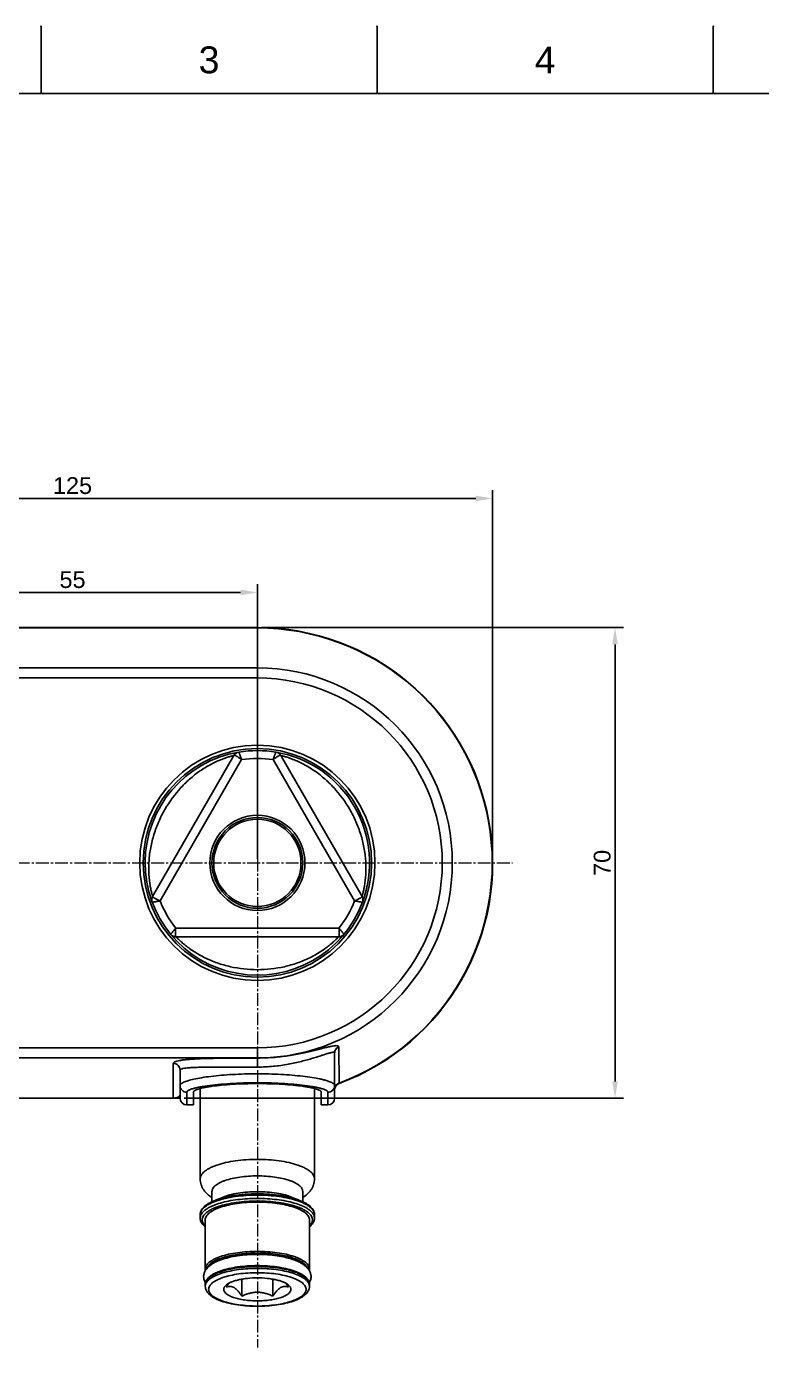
# Model space of a CAD drawing. Header units: millimetres. Extents: x 4599 to 5019, y 722 to 1019.
# Drawn here: x 4707.1 to 4816.5, y 822.4 to 1018.8 of the extents above; entities that cross this region are included whole.
import ezdxf

# ---------------------------------------------------------------- set-up
doc = ezdxf.new("R2010")
doc.units = ezdxf.units.MM
doc.header["$LTSCALE"] = 0.1
doc.linetypes.add('CENTER2', pattern=[28.575, 19.05, -3.175, 3.175, -3.175])
for name, color, linetype in [('02___PRT_ALL_AXES', 7, 'Continuous'), ('DIM', 3, 'Continuous'), ('MEMBER', 7, 'Continuous')]:
    doc.layers.add(name, color=color, linetype=linetype)
doc.layers.add('Cneter', color=1, linetype='CENTER2', lineweight=13)
doc.styles.get("Standard").update_dxf_attribs({"font": 'ARIAL.TTF'})
doc.dimstyles.new('ISO-25', dxfattribs={"dimtxt": 2.5, "dimasz": 2.5, "dimexe": 1.25, "dimexo": 0.625, "dimtad": 1, "dimtxsty": 'Standard', "dimcen": 2.5, "dimadec": 0, "dimazin": 0, "dimtfac": 1, "dimtmove": 0, "dimatfit": 3, "dimfxl": 1, "dimarcsym": 0})

# ---------------------------------------------------------------- blocks, each defined once
blk = doc.blocks.new('*D15')
at = {"layer": 'Defpoints', "color": 0}
for p in [(4776.48, 948.64), (4651.48, 894.44), (4776.48, 894.44)]:
    blk.add_point(p, dxfattribs=at)
at = {"layer": 'DIM', "color": 0, "lineweight": -2}
for p, q in [((4651.48, 895.07), (4651.48, 949.89)), ((4776.48, 895.07), (4776.48, 949.89)), ((4653.98, 948.64), (4773.98, 948.64))]:
    blk.add_line(p, q, dxfattribs=at)
at = {"layer": 'DIM', "color": 0}
for points in [[(4653.98, 949.06), (4653.98, 948.23), (4651.48, 948.64)], [(4773.98, 949.06), (4773.98, 948.23), (4776.48, 948.64)]]:
    blk.add_solid(points, dxfattribs=at)
at = {"layer": 'DIM', "color": 0, "insert": (4713.98, 950.54), "char_height": 2.5, "attachment_point": 5}
blk.add_mtext('125', dxfattribs=at)
blk = doc.blocks.new('*D16')
at = {"layer": 'Defpoints', "color": 0}
for p in [(4741.48, 929.44), (4729.98, 859.44), (4794.69, 859.44)]:
    blk.add_point(p, dxfattribs=at)
at = {"layer": 'DIM', "color": 0, "lineweight": -2}
for p, q in [((4742.1, 929.44), (4795.94, 929.44)), ((4794.69, 926.94), (4794.69, 861.94)), ((4730.6, 859.44), (4795.94, 859.44))]:
    blk.add_line(p, q, dxfattribs=at)
at = {"layer": 'DIM', "color": 0}
for points in [[(4794.27, 926.94), (4795.11, 926.94), (4794.69, 929.44)], [(4794.27, 861.94), (4795.11, 861.94), (4794.69, 859.44)]]:
    blk.add_solid(points, dxfattribs=at)
at = {"layer": 'DIM', "color": 0, "insert": (4792.79, 894.44), "char_height": 2.5, "attachment_point": 5, "rotation": 90}
blk.add_mtext('70', dxfattribs=at)
blk = doc.blocks.new('*D17')
at = {"layer": 'Defpoints', "color": 0}
for p in [(4741.48, 934.66), (4686.48, 894.44), (4741.48, 894.44)]:
    blk.add_point(p, dxfattribs=at)
at = {"layer": 'DIM', "color": 0, "lineweight": -2}
for p, q in [((4686.48, 895.07), (4686.48, 935.91)), ((4741.48, 895.07), (4741.48, 935.91)), ((4688.98, 934.66), (4738.98, 934.66))]:
    blk.add_line(p, q, dxfattribs=at)
at = {"layer": 'DIM', "color": 0}
for points in [[(4688.98, 935.08), (4688.98, 934.24), (4686.48, 934.66)], [(4738.98, 935.08), (4738.98, 934.24), (4741.48, 934.66)]]:
    blk.add_solid(points, dxfattribs=at)
at = {"layer": 'DIM', "color": 0, "insert": (4713.98, 936.56), "char_height": 2.5, "attachment_point": 5}
blk.add_mtext('55', dxfattribs=at)

msp = doc.modelspace()

# ---------------------------------------------------------------- linework, layer by layer
for p, q in [((4709.294, 1008.845), (4709.294, 1018.845)), ((4759.294, 1008.845), (4759.294, 1018.845)), ((4809.294, 1008.845), (4809.294, 1018.845)), ((5009.294, 1008.845), (4609.294, 1008.845))]:
    msp.add_line(p, q)
at = {"color": 7, "linetype": 'Continuous'}
for p, q in [((4741.479, 929.443), (4686.479, 929.443)), ((4686.479, 923.45), (4741.479, 923.45)), ((4741.479, 865.436), (4686.479, 865.436)), ((4752.979, 859.443), (4752.979, 866.165)), ((4729.979, 859.581), (4729.979, 863.624)), ((4697.974, 859.443), (4729.983, 859.443)), ((4731.979, 860.365), (4731.979, 858.443)), ((4750.979, 860.365), (4750.979, 858.443)), ((4730.979, 858.443), (4731.979, 858.443)), ((4750.979, 858.443), (4751.979, 858.443))]:
    msp.add_line(p, q, dxfattribs=at)
at = {"color": 9, "linetype": 'Continuous'}
for p, q in [((4741.479, 921.95), (4741.479, 929.443)), ((4741.479, 929.385), (4686.479, 929.385)), ((4686.479, 921.95), (4741.479, 921.95)), ((4741.479, 866.936), (4686.479, 866.936)), ((4741.479, 865.436), (4741.479, 866.936)), ((4753.644, 861.687), (4753.577, 867.074)), ((4728.979, 864.619), (4728.979, 859.443)), ((4741.479, 865.418), (4741.479, 864.076)), ((4753.631, 861.621), (4753.644, 861.687)), ((4698.979, 859.463), (4728.979, 859.463)), ((4730.979, 858.443), (4730.979, 860.338)), ((4751.979, 860.338), (4751.979, 858.443))]:
    msp.add_line(p, q, dxfattribs=at)
msp.add_circle((4741.479, 894.443), 17.5, dxfattribs=at)
at = {"color": 7, "linetype": 'Continuous'}
msp.add_circle((4741.479, 894.443), 17, dxfattribs=at)
for centre, radius, start, end in [((4741.479, 894.443), 35, 290.31751, 90), ((4741.479, 894.443), 29.007, 270, 90), ((4753.979, 860.683), 1, 110.31789, 180.0011), ((4730.979, 859.443), 1, 180, 270), ((4751.979, 859.443), 1, 270, 0)]:
    msp.add_arc(centre, radius, start, end, dxfattribs=at)
at = {"color": 9, "linetype": 'Continuous'}
for centre, radius, start, end in [((4741.479, 894.443), 34.942, 290.37469, 90), ((4741.479, 894.443), 27.507, 270, 90), ((4728.978, 861.564), 2.102, 270.00652, 273.38867), ((4729.74, 859.943), 0.239, 349.31234, 359.95689)]:
    msp.add_arc(centre, radius, start, end, dxfattribs=at)
for points, start_tangent, end_tangent in [([(4753.577, 867.074), (4753.561, 867.142), (4753.516, 867.195), (4753.442, 867.232), (4753.341, 867.253), (4753.057, 867.253), (4752.672, 867.199), (4752.19, 867.099), (4751.616, 866.961), (4750.952, 866.792), (4750.203, 866.601), (4749.369, 866.398), (4748.451, 866.191), (4746.374, 865.804), (4744.015, 865.522), (4741.479, 865.418)], (-0.0155837, 0.9998786), (-1, -0.0000232)), ([(4753.577, 867.074), (4753.141, 866.708), (4752.979, 866.165)], (-0.9167831, -0.3993855), (-0.0000464, -1)), ([(4741.479, 865.418), (4738.983, 865.413), (4736.6, 865.395), (4734.429, 865.358), (4732.55, 865.294), (4731.74, 865.249), (4731.026, 865.193), (4730.411, 865.127), (4729.902, 865.049), (4729.501, 864.959), (4729.212, 864.857), (4729.11, 864.802), (4729.037, 864.744), (4728.993, 864.683), (4728.979, 864.619)], (-1, -0.0000067), (-0.0006582, -0.9999998)), ([(4728.979, 864.619), (4729.361, 864.543), (4729.686, 864.328), (4729.902, 864.005), (4729.979, 863.624)], (1, 0), (0, -1)), ([(4752.979, 866.165), (4752.964, 866.217), (4752.92, 866.252), (4752.848, 866.271), (4752.749, 866.274), (4752.623, 866.261), (4752.472, 866.234), (4752.296, 866.193), (4752.096, 866.139), (4751.628, 865.999), (4751.074, 865.822), (4750.436, 865.617), (4749.719, 865.393), (4748.923, 865.159), (4748.051, 864.925), (4746.086, 864.497), (4743.863, 864.189), (4741.479, 864.076)], (-0.0006496, 0.9999998), (-1, -0.0001517)), ([(4741.479, 864.076), (4739.183, 864.078), (4736.99, 864.08), (4734.993, 864.077), (4733.265, 864.056), (4732.521, 864.036), (4731.863, 864.008), (4731.298, 863.97), (4730.829, 863.923), (4730.46, 863.865), (4730.314, 863.831), (4730.194, 863.795), (4730.1, 863.757), (4730.033, 863.715), (4729.992, 863.671), (4729.979, 863.624)], (-1, 0.0000322), (-0.0004155, -0.9999999)), ([(4732.037, 862.28), (4733.187, 862.498), (4734.547, 862.691), (4737.765, 862.97), (4741.368, 863.072), (4744.982, 862.981), (4746.675, 862.867), (4748.233, 862.712), (4749.617, 862.523), (4750.793, 862.307), (4751.295, 862.192), (4751.735, 862.073), (4752.111, 861.951), (4752.422, 861.827), (4752.665, 861.702), (4752.839, 861.578), (4752.944, 861.454), (4752.979, 861.332)], (0.9764361, 0.2158068), (0.0003997, -0.9999999)), ([(4729.979, 861.332), (4730.011, 861.45), (4730.11, 861.57), (4730.274, 861.691), (4730.503, 861.812), (4730.795, 861.932), (4731.149, 862.051), (4732.037, 862.28)], (0.0004099, 0.9999999), (0.9764361, 0.2158068)), ([(4729.979, 861.332), (4730.055, 860.951), (4730.271, 860.629), (4730.596, 860.413), (4730.979, 860.338)], (0, -1), (1, 0)), ([(4730.979, 860.338), (4731.027, 860.457), (4731.089, 860.517), (4731.174, 860.578), (4731.417, 860.701), (4731.755, 860.824), (4732.186, 860.945), (4732.707, 861.063), (4733.312, 861.177), (4733.998, 861.284), (4735.586, 861.473), (4737.411, 861.618), (4739.402, 861.71), (4741.479, 861.742), (4743.555, 861.71), (4745.546, 861.618), (4747.371, 861.473), (4748.959, 861.284), (4749.645, 861.177), (4750.25, 861.063), (4750.771, 860.945), (4751.202, 860.824), (4751.54, 860.701), (4751.783, 860.578), (4751.869, 860.517), (4751.93, 860.457), (4751.979, 860.338)], (0.0010037, 0.9999995), (0.0009802, -0.9999995)), ([(4752.979, 861.332), (4752.902, 860.951), (4752.686, 860.629), (4752.361, 860.413), (4751.979, 860.338)], (0, -1), (-1, 0)), ([(4753.061, 861.167), (4753.025, 861.075), (4752.979, 860.786)], (-0.4126235, -0.9109017), (-0.0000002, -1)), ([(4753.644, 861.687), (4753.296, 861.485), (4753.061, 861.167)], (-0.9468752, -0.3216012), (-0.4126235, -0.9109017)), ([(4729.103, 859.466), (4729.178, 859.472), (4729.34, 859.495)], (0.9982427, 0.0592584), (0.9833991, 0.1814558)), ([(4729.34, 859.495), (4729.433, 859.515), (4729.627, 859.576)], (0.9833991, 0.1814558), (0.9263086, 0.3767658)), ([(4729.627, 859.576), (4729.787, 859.659), (4729.974, 859.899)], (0.9263086, 0.3767658), (0.1851243, 0.9827151))]:
    msp.add_spline(points, degree=3, dxfattribs=dict(at, start_tangent=start_tangent, end_tangent=end_tangent))
at = {"color": 7, "linetype": 'Continuous'}
for points, start_tangent, end_tangent in [([(4731.979, 860.365), (4732.023, 860.473), (4732.078, 860.528), (4732.156, 860.583), (4732.377, 860.694), (4732.684, 860.804), (4733.074, 860.913), (4733.546, 861.019), (4734.095, 861.12), (4734.716, 861.216), (4736.153, 861.384), (4737.803, 861.513), (4739.602, 861.594), (4741.479, 861.622), (4743.355, 861.594), (4745.154, 861.513), (4746.804, 861.384), (4748.241, 861.216), (4748.862, 861.12), (4749.411, 861.019), (4749.883, 860.913), (4750.274, 860.804), (4750.58, 860.694), (4750.801, 860.583), (4750.879, 860.528), (4750.934, 860.473), (4750.979, 860.365)], (0, 1), (0, -1)), ([(4729.983, 859.443), (4729.983, 859.447), (4729.982, 859.456), (4729.982, 859.47), (4729.981, 859.487), (4729.979, 859.531), (4729.979, 859.581)], (0.9999398, -0.0109762), (0, 1))]:
    msp.add_spline(points, degree=3, dxfattribs=dict(at, start_tangent=start_tangent, end_tangent=end_tangent))
for p in [(4709.294, 1018.845), (4759.294, 1018.845), (4809.294, 1018.845)]:
    msp.add_point(p)
at = {"layer": '02___PRT_ALL_AXES', "color": 7, "linetype": 'Continuous'}
msp.add_line((4729.979, 861.332), (4729.979, 863.624), dxfattribs=at)
at = {"layer": 'Cneter'}
for p, q in [((4648.537, 894.443), (4779.42, 894.443)), ((4741.479, 895.068), (4741.479, 822.357))]:
    msp.add_line(p, q, dxfattribs=at)
at = {"layer": 'MEMBER', "color": 7, "linetype": 'Continuous'}
for p, q in [((4738.004, 910.425), (4725.901, 889.461)), ((4757.056, 889.461), (4744.953, 910.425)), ((4753.582, 883.443), (4729.375, 883.443)), ((4732.979, 860.878), (4732.979, 847.444)), ((4749.979, 860.878), (4749.979, 847.444)), ((4734.729, 845.579), (4734.729, 844.047)), ((4748.229, 845.579), (4748.229, 844.045)), ((4736.275, 844.7), (4735.042, 844.19)), ((4746.682, 844.7), (4747.915, 844.19)), ((4732.979, 842.127), (4732.979, 841.632)), ((4733.729, 841.35), (4733.729, 834.021)), ((4749.229, 841.35), (4749.229, 834.021)), ((4749.979, 842.127), (4749.979, 841.632)), ((4733.729, 831.766), (4733.729, 831.484)), ((4739.169, 830.004), (4739.169, 832.528)), ((4743.788, 830.004), (4743.788, 832.528)), ((4749.229, 831.766), (4749.229, 831.484))]:
    msp.add_line(p, q, dxfattribs=at)
at = {"layer": 'MEMBER', "color": 9, "linetype": 'Continuous'}
for p, q in [((4739.134, 909.798), (4727.008, 888.797)), ((4755.949, 888.797), (4743.823, 909.798)), ((4729.353, 884.735), (4753.604, 884.735))]:
    msp.add_line(p, q, dxfattribs=at)
for radius in [7.08, 6.493]:
    msp.add_circle((4741.479, 894.443), radius, dxfattribs=at)
at = {"layer": 'MEMBER', "color": 7, "linetype": 'Continuous'}
msp.add_circle((4741.479, 894.443), 6.75, dxfattribs=at)
for centre, radius, start, end in [((4741.479, 894.443), 16.7, 99.56422, 339.55575), ((4738.87, 909.925), 1, 99.56419, 150), ((4741.479, 894.443), 16.7, 80.44425, 99.55575), ((4741.479, 894.443), 16.7, 339.56422, 80.43578), ((4744.087, 909.925), 1, 30.00039, 80.43671), ((4726.767, 888.961), 1, 150.00039, 200.4367), ((4756.19, 888.961), 1, 339.56419, 30), ((4729.375, 884.443), 1, 219.56419, 270), ((4753.582, 884.443), 1, 270.00021, 320.4363), ((4734.826, 834.021), 1.097, 180.03161, 189.82306), ((4748.131, 834.021), 1.097, 350.10701, 359.96746)]:
    msp.add_arc(centre, radius, start, end, dxfattribs=at)
at = {"layer": 'MEMBER', "color": 9, "linetype": 'Continuous'}
for centre, radius, start, end in [((4738.871, 909.934), 0.991, 99.58835, 149.53001), ((4741.479, 894.443), 15.533, 81.31785, 98.6806), ((4744.086, 909.934), 0.991, 30.46995, 80.41145), ((4726.76, 888.956), 0.991, 150.46995, 200.41145), ((4741.479, 894.443), 15.533, 201.31565, 218.68015), ((4741.479, 894.443), 15.533, 321.31865, 338.68408), ((4756.197, 888.956), 0.991, 339.58835, 29.53001), ((4729.367, 884.44), 0.991, 219.58835, 269.53001), ((4753.59, 884.44), 0.991, 270.46995, 320.41145), ((4734.266, 841.54), 1.303, 153.99884, 154.56324), ((4748.692, 841.54), 1.303, 25.43676, 26.00115)]:
    msp.add_arc(centre, radius, start, end, dxfattribs=at)
for points, start_tangent, end_tangent in [([(4725.901, 889.461), (4725.892, 889.49), (4725.868, 889.575), (4725.83, 889.716), (4725.78, 889.908), (4725.721, 890.15), (4725.657, 890.437), (4725.527, 891.126), (4725.416, 891.936), (4725.345, 892.828), (4725.324, 893.772), (4725.361, 894.745), (4725.614, 896.723), (4726.1, 898.681), (4726.807, 900.578), (4727.721, 902.385), (4730.118, 905.642), (4731.571, 907.042), (4733.157, 908.249), (4734.81, 909.223), (4735.618, 909.607), (4736.374, 909.916), (4737.036, 910.148), (4737.317, 910.236), (4737.556, 910.306), (4737.748, 910.359), (4737.889, 910.396), (4737.975, 910.418), (4738.004, 910.425)], (-0.241271, 0.9704578), (0.9641779, 0.2652564)), ([(4738.004, 910.425), (4738.006, 910.428), (4738.017, 910.437)], (0.5036289, 0.8639201), (0.8745902, 0.4848629)), ([(4738.017, 910.437), (4738.07, 910.443), (4738.155, 910.422), (4738.269, 910.373), (4738.408, 910.299), (4738.747, 910.083), (4739.134, 909.798)], (0.8734874, 0.4868468), (0.7854206, -0.6189624)), ([(4739.134, 909.798), (4739.056, 910.028), (4738.982, 910.242), (4738.912, 910.435), (4738.849, 910.601), (4738.821, 910.672), (4738.796, 910.735), (4738.773, 910.788), (4738.753, 910.833), (4738.736, 910.868), (4738.723, 910.892), (4738.713, 910.907), (4738.706, 910.911)], (-0.3188857, 0.9477932), (-0.9869291, -0.161155)), ([(4744.251, 910.911), (4744.244, 910.907), (4744.234, 910.892), (4744.221, 910.868), (4744.204, 910.833), (4744.184, 910.788), (4744.161, 910.735), (4744.136, 910.672), (4744.108, 910.601), (4744.045, 910.435), (4743.975, 910.242), (4743.901, 910.028), (4743.823, 909.798)], (-0.9869487, 0.1610349), (-0.3187809, -0.9478284)), ([(4743.823, 909.798), (4744.21, 910.083), (4744.549, 910.299), (4744.688, 910.373), (4744.802, 910.422), (4744.887, 910.443), (4744.94, 910.437)], (0.7854856, 0.6188799), (0.873446, -0.486921)), ([(4744.94, 910.437), (4744.944, 910.434), (4744.953, 910.425)], (0.874557, -0.4849227), (0.5033178, -0.8641014)), ([(4744.953, 910.425), (4744.982, 910.418), (4745.068, 910.396), (4745.209, 910.359), (4745.401, 910.306), (4745.64, 910.236), (4745.921, 910.148), (4746.583, 909.916), (4747.339, 909.607), (4748.147, 909.223), (4749.8, 908.249), (4751.386, 907.042), (4752.839, 905.642), (4755.236, 902.385), (4756.15, 900.578), (4756.857, 898.681), (4757.343, 896.723), (4757.596, 894.745), (4757.633, 893.772), (4757.612, 892.827), (4757.541, 891.936), (4757.43, 891.126), (4757.301, 890.437), (4757.236, 890.15), (4757.177, 889.908), (4757.127, 889.716), (4757.089, 889.575), (4757.065, 889.49), (4757.056, 889.461)], (0.9648489, -0.2628053), (-0.2420573, -0.970262)), ([(4725.83, 888.61), (4725.838, 888.606), (4725.855, 888.605), (4725.883, 888.606), (4725.922, 888.608), (4725.97, 888.613), (4726.028, 888.621), (4726.095, 888.63), (4726.171, 888.641), (4726.346, 888.67), (4726.548, 888.706), (4726.771, 888.748), (4727.008, 888.796)], (0.354014, -0.9352401), (0.980234, 0.1978418)), ([(4725.897, 889.444), (4725.897, 889.449), (4725.901, 889.461)], (-0.0173231, 0.9998499), (0.4966749, 0.8679367)), ([(4727.008, 888.796), (4726.569, 888.989), (4726.212, 889.174), (4726.078, 889.258), (4725.979, 889.332), (4725.918, 889.395), (4725.897, 889.444)], (-0.9287085, 0.3708105), (-0.015037, 0.9998869)), ([(4757.06, 889.444), (4757.039, 889.395), (4756.978, 889.332), (4756.879, 889.258), (4756.745, 889.174), (4756.388, 888.989), (4755.949, 888.796)], (-0.015122, -0.9998857), (-0.9287475, -0.370713)), ([(4755.949, 888.796), (4756.186, 888.748), (4756.409, 888.706), (4756.611, 888.67), (4756.786, 888.641), (4756.862, 888.63), (4756.929, 888.621), (4756.987, 888.613), (4757.035, 888.608), (4757.074, 888.606), (4757.102, 888.605), (4757.12, 888.606), (4757.127, 888.61)], (0.9802558, -0.1977334), (0.3539003, 0.9352832)), ([(4757.056, 889.461), (4757.058, 889.458), (4757.06, 889.444)], (0.4963623, -0.8681155), (-0.0173915, -0.9998488)), ([(4729.353, 884.735), (4729.193, 884.553), (4729.044, 884.381), (4728.912, 884.225), (4728.8, 884.087), (4728.753, 884.028), (4728.711, 883.974), (4728.676, 883.927), (4728.647, 883.888), (4728.626, 883.856), (4728.611, 883.832), (4728.603, 883.816), (4728.603, 883.808)], (-0.6613701, -0.7500597), (0.6330289, -0.7741282)), ([(4729.359, 883.448), (4729.327, 883.491), (4729.303, 883.575), (4729.288, 883.698), (4729.282, 883.857), (4729.3, 884.258), (4729.353, 884.735)], (-0.8583654, 0.5130388), (0.1433268, 0.9896754)), ([(4753.604, 884.735), (4753.657, 884.258), (4753.675, 883.856), (4753.669, 883.698), (4753.655, 883.575), (4753.631, 883.491), (4753.598, 883.448)], (0.143216, -0.9896915), (-0.858409, -0.5129659)), ([(4754.354, 883.808), (4754.354, 883.816), (4754.346, 883.832), (4754.332, 883.856), (4754.31, 883.888), (4754.281, 883.927), (4754.246, 883.974), (4754.205, 884.028), (4754.157, 884.087), (4754.045, 884.224), (4753.913, 884.381), (4753.764, 884.553), (4753.604, 884.735)], (0.6329347, 0.7742052), (-0.6614513, 0.7499881)), ([(4729.375, 883.443), (4729.371, 883.443), (4729.359, 883.448)], (-0.9999912, 0.0041953), (-0.8571987, 0.5149859)), ([(4741.479, 878.557), (4737.46, 879.006), (4735.521, 879.564), (4733.682, 880.334), (4732.82, 880.789), (4732.012, 881.279), (4731.275, 881.787), (4730.63, 882.287), (4730.098, 882.744), (4729.882, 882.943), (4729.702, 883.115), (4729.56, 883.255), (4729.458, 883.358), (4729.396, 883.422), (4729.375, 883.443)], (-1, 0.0000011), (-0.7158526, 0.6982514)), ([(4753.582, 883.443), (4753.561, 883.422), (4753.499, 883.358), (4753.397, 883.255), (4753.255, 883.115), (4753.075, 882.943), (4752.859, 882.744), (4752.327, 882.287), (4751.682, 881.787), (4750.945, 881.279), (4750.137, 880.789), (4749.275, 880.334), (4747.436, 879.564), (4745.498, 879.006), (4741.479, 878.557)], (-0.7153115, -0.6988057), (-1, -0.0000011)), ([(4753.598, 883.448), (4753.594, 883.446), (4753.582, 883.443)], (-0.8572339, -0.5149273), (-0.9999926, -0.0038353)), ([(4749.979, 847.444), (4749.938, 847.729), (4749.815, 848.011), (4749.613, 848.288), (4749.332, 848.556), (4748.975, 848.814), (4748.546, 849.059), (4748.049, 849.288), (4747.489, 849.499), (4746.201, 849.861), (4744.731, 850.13), (4743.137, 850.295), (4741.479, 850.351), (4739.82, 850.295), (4738.226, 850.13), (4736.756, 849.861), (4735.468, 849.499), (4734.908, 849.288), (4734.411, 849.059), (4733.982, 848.814), (4733.626, 848.556), (4733.345, 848.288), (4733.142, 848.011), (4733.019, 847.729), (4732.979, 847.444)], (0, 1), (0, -1)), ([(4749.979, 842.127), (4749.938, 842.411), (4749.815, 842.694), (4749.613, 842.97), (4749.332, 843.239), (4748.975, 843.497), (4748.546, 843.742), (4748.049, 843.971), (4747.489, 844.182), (4746.201, 844.544), (4744.731, 844.812), (4743.137, 844.978), (4741.479, 845.034), (4739.82, 844.978), (4738.226, 844.812), (4736.756, 844.544), (4735.468, 844.182), (4734.908, 843.971), (4734.411, 843.742), (4733.982, 843.497), (4733.626, 843.239), (4733.345, 842.97), (4733.142, 842.694), (4733.019, 842.411), (4732.979, 842.127)], (0, 1), (0, -1)), ([(4747.915, 844.19), (4747.292, 844.421), (4746.599, 844.627), (4745.036, 844.955), (4743.301, 845.158), (4741.479, 845.227), (4739.656, 845.158), (4737.921, 844.955), (4736.358, 844.627), (4735.665, 844.421), (4735.042, 844.19)], (-0.9239753, 0.3824521), (-0.9239753, -0.382452)), ([(4749.863, 842.111), (4749.489, 842.605), (4749.209, 842.841), (4748.869, 843.069), (4748.472, 843.285), (4748.021, 843.488), (4746.972, 843.851), (4745.754, 844.145), (4744.404, 844.362), (4742.964, 844.495), (4741.479, 844.54), (4739.993, 844.495), (4738.553, 844.362), (4737.203, 844.145), (4735.985, 843.851), (4734.936, 843.488), (4734.485, 843.285), (4734.088, 843.069), (4733.748, 842.841), (4733.468, 842.605), (4733.094, 842.111)], (-0.4383806, 0.8987895), (-0.4383807, -0.8987894)), ([(4749.679, 841.35), (4749.639, 841.625), (4749.521, 841.898), (4749.325, 842.165), (4749.054, 842.424), (4748.71, 842.673), (4748.297, 842.909), (4747.817, 843.13), (4747.277, 843.334), (4746.034, 843.682), (4744.617, 843.942), (4743.078, 844.101), (4741.479, 844.155), (4739.879, 844.101), (4738.341, 843.942), (4736.923, 843.682), (4735.68, 843.334), (4735.14, 843.13), (4734.661, 842.909), (4734.247, 842.673), (4733.903, 842.424), (4733.632, 842.165), (4733.436, 841.898), (4733.318, 841.625), (4733.279, 841.35)], (0, 1), (0, -1)), ([(4733.089, 842.099), (4733.006, 841.867), (4732.979, 841.632)], (-0.4295058, -0.9030641), (0, -1)), ([(4733.279, 841.35), (4733.307, 841.118), (4733.392, 840.886), (4733.532, 840.658), (4733.728, 840.435)], (0, -1), (0.7104595, -0.7037381)), ([(4749.23, 840.435), (4749.425, 840.658), (4749.566, 840.886), (4749.65, 841.118), (4749.679, 841.35)], (0.7104577, 0.7037399), (0, 1)), ([(4749.979, 841.632), (4749.951, 841.867), (4749.868, 842.099)], (0, 1), (-0.4295059, 0.9030641)), ([(4749.229, 834.021), (4749.191, 834.281), (4749.08, 834.538), (4748.895, 834.79), (4748.639, 835.035), (4748.313, 835.27), (4747.922, 835.493), (4747.469, 835.702), (4746.959, 835.895), (4745.784, 836.225), (4744.444, 836.47), (4742.99, 836.621), (4741.479, 836.672), (4739.967, 836.621), (4738.513, 836.47), (4737.173, 836.225), (4735.998, 835.895), (4735.488, 835.702), (4735.035, 835.493), (4734.644, 835.27), (4734.318, 835.035), (4734.062, 834.79), (4733.877, 834.538), (4733.766, 834.281), (4733.729, 834.021)], (0, 1), (0, -1)), ([(4748.959, 834.183), (4748.656, 834.634), (4748.417, 834.851), (4748.122, 835.06), (4747.774, 835.259), (4747.375, 835.446), (4746.438, 835.78), (4745.341, 836.052), (4744.121, 836.252), (4742.815, 836.374), (4741.467, 836.415), (4740.118, 836.373), (4738.814, 836.249), (4737.595, 836.047), (4736.502, 835.775), (4735.568, 835.439), (4735.17, 835.252), (4734.824, 835.053), (4734.531, 834.844), (4734.294, 834.627), (4733.995, 834.175)], (-0.3713028, 0.9285118), (-0.3637183, -0.931509)), ([(4749.229, 831.766), (4749.191, 832.025), (4749.08, 832.283), (4748.895, 832.535), (4748.639, 832.78), (4748.313, 833.015), (4747.922, 833.238), (4747.469, 833.447), (4746.959, 833.64), (4745.784, 833.97), (4744.444, 834.214), (4742.99, 834.365), (4741.479, 834.416), (4739.967, 834.365), (4738.513, 834.214), (4737.173, 833.97), (4735.998, 833.64), (4735.488, 833.447), (4735.035, 833.238), (4734.644, 833.015), (4734.318, 832.78), (4734.062, 832.535), (4733.877, 832.283), (4733.766, 832.025), (4733.729, 831.766)], (0, 1), (0, -1)), ([(4749.189, 831.751), (4749.085, 831.992), (4748.917, 832.228), (4748.686, 832.458), (4748.394, 832.68), (4748.044, 832.892), (4747.638, 833.092), (4746.675, 833.45), (4745.537, 833.742), (4744.263, 833.957), (4742.894, 834.09), (4741.479, 834.134), (4740.063, 834.09), (4738.694, 833.957), (4737.42, 833.742), (4736.282, 833.45), (4735.319, 833.092), (4734.914, 832.892), (4734.563, 832.68), (4734.272, 832.458), (4734.041, 832.228), (4733.872, 831.992), (4733.768, 831.751)], (-0.2839122, 0.9588503), (-0.2839122, -0.9588503)), ([(4748.729, 831.014), (4748.694, 831.257), (4748.589, 831.498), (4748.416, 831.734), (4748.177, 831.963), (4747.872, 832.183), (4747.507, 832.391), (4747.083, 832.587), (4746.605, 832.767), (4745.506, 833.076), (4744.253, 833.305), (4742.893, 833.446), (4741.479, 833.493), (4740.064, 833.446), (4738.704, 833.305), (4737.451, 833.076), (4736.352, 832.767), (4735.874, 832.587), (4735.45, 832.391), (4735.085, 832.183), (4734.78, 831.963), (4734.541, 831.734), (4734.368, 831.498), (4734.263, 831.257), (4734.229, 831.014)], (0, 1), (0, -1)), ([(4733.768, 831.751), (4733.751, 831.684), (4733.729, 831.484)], (-0.2839122, -0.9588503), (0, -1)), ([(4749.229, 831.484), (4749.226, 831.551), (4749.189, 831.751)], (0, 1), (-0.2839122, 0.9588503)), ([(4734.229, 831.014), (4734.263, 830.771), (4734.368, 830.53), (4734.541, 830.294), (4734.78, 830.065), (4735.085, 829.845), (4735.45, 829.636), (4735.874, 829.441), (4736.352, 829.26), (4737.451, 828.952), (4738.704, 828.723), (4740.064, 828.582), (4741.479, 828.534), (4742.893, 828.582), (4744.253, 828.723), (4745.506, 828.952), (4746.605, 829.26), (4747.083, 829.441), (4747.507, 829.636), (4747.872, 829.845), (4748.177, 830.065), (4748.416, 830.294), (4748.589, 830.53), (4748.694, 830.771), (4748.729, 831.014)], (0, -1), (0, 1))]:
    msp.add_spline(points, degree=3, dxfattribs=dict(at, start_tangent=start_tangent, end_tangent=end_tangent))
at = {"layer": 'MEMBER', "color": 7, "linetype": 'Continuous'}
for points, start_tangent, end_tangent in [([(4732.979, 847.444), (4733.015, 846.996), (4733.121, 846.567), (4733.289, 846.163), (4733.508, 845.795), (4734.058, 845.173), (4734.715, 844.681)], (0, -1), (0.8476294, -0.5305888)), ([(4748.229, 845.579), (4748.196, 845.805), (4748.099, 846.029), (4747.938, 846.249), (4747.715, 846.463), (4747.432, 846.667), (4747.091, 846.862), (4746.696, 847.044), (4746.252, 847.212), (4745.229, 847.499), (4744.062, 847.712), (4742.795, 847.843), (4741.479, 847.888), (4740.162, 847.843), (4738.895, 847.712), (4737.728, 847.499), (4736.706, 847.212), (4736.261, 847.044), (4735.866, 846.862), (4735.526, 846.667), (4735.242, 846.463), (4735.019, 846.249), (4734.858, 846.029), (4734.761, 845.805), (4734.729, 845.579)], (0, 1), (0, -1)), ([(4748.243, 844.682), (4748.899, 845.173), (4749.45, 845.795), (4749.669, 846.163), (4749.836, 846.567), (4749.942, 846.997), (4749.979, 847.444)], (0.8477603, 0.5303795), (0, 1)), ([(4736.275, 844.7), (4736.779, 844.887), (4737.339, 845.053), (4738.603, 845.318), (4740.005, 845.483), (4741.479, 845.538), (4742.952, 845.483), (4744.354, 845.318), (4745.618, 845.053), (4746.179, 844.887), (4746.682, 844.7)], (0.9239533, 0.3825054), (0.9239533, -0.3825054)), ([(4735.037, 844.188), (4734.19, 843.766), (4733.842, 843.533), (4733.547, 843.285), (4733.308, 843.02), (4733.13, 842.737), (4733.017, 842.439), (4732.979, 842.127)], (-0.9236791, -0.3831669), (0, -1)), ([(4733.729, 841.35), (4733.766, 841.61), (4733.877, 841.868), (4734.062, 842.12), (4734.318, 842.365), (4734.644, 842.6), (4735.035, 842.823), (4735.488, 843.032), (4735.998, 843.225), (4737.173, 843.554), (4738.513, 843.799), (4739.967, 843.95), (4741.479, 844.001), (4742.99, 843.95), (4744.444, 843.799), (4745.784, 843.554), (4746.959, 843.225), (4747.469, 843.032), (4747.922, 842.823), (4748.313, 842.6), (4748.639, 842.365), (4748.895, 842.12), (4749.08, 841.868), (4749.191, 841.61), (4749.229, 841.35)], (0, 1), (0, -1)), ([(4749.979, 842.127), (4749.94, 842.439), (4749.827, 842.737), (4749.649, 843.02), (4749.41, 843.285), (4749.115, 843.533), (4748.767, 843.766), (4747.92, 844.188)], (0, 1), (-0.923677, 0.383172)), ([(4732.979, 841.632), (4733.029, 841.278), (4733.172, 840.942), (4733.4, 840.628), (4733.702, 840.336)], (0, -1), (0.7686957, -0.6396147)), ([(4749.255, 840.335), (4749.557, 840.627), (4749.785, 840.942), (4749.928, 841.278), (4749.979, 841.632)], (0.7687928, 0.639498), (0, 1)), ([(4733.489, 832.893), (4733.503, 833.12), (4733.547, 833.339), (4733.617, 833.551), (4733.711, 833.753), (4733.826, 833.942), (4733.959, 834.119), (4734.271, 834.44), (4734.639, 834.723), (4735.059, 834.977), (4735.53, 835.205), (4736.049, 835.41), (4736.615, 835.593), (4737.223, 835.754), (4738.55, 836.005), (4739.986, 836.16), (4741.479, 836.212), (4742.971, 836.16), (4744.407, 836.005), (4745.734, 835.754), (4746.343, 835.593), (4746.908, 835.41), (4747.428, 835.205), (4747.898, 834.977), (4748.318, 834.723), (4748.686, 834.44), (4748.998, 834.119), (4749.131, 833.942), (4749.246, 833.753), (4749.34, 833.551), (4749.41, 833.339), (4749.454, 833.12), (4749.469, 832.893)], (0, 1), (0, -1)), ([(4749.229, 831.766), (4749.185, 832.071), (4749.061, 832.363), (4748.861, 832.639), (4748.593, 832.899), (4748.26, 833.142), (4747.865, 833.369), (4747.411, 833.58), (4746.902, 833.774), (4745.737, 834.103), (4744.411, 834.347), (4742.973, 834.497), (4741.479, 834.548), (4739.984, 834.497), (4738.546, 834.347), (4737.22, 834.103), (4736.055, 833.774), (4735.546, 833.58), (4735.092, 833.369), (4734.697, 833.142), (4734.364, 832.899), (4734.096, 832.639), (4733.897, 832.363), (4733.772, 832.071), (4733.729, 831.766)], (0, 1), (0, -1)), ([(4733.761, 831.945), (4733.561, 832.398), (4733.507, 832.641), (4733.489, 832.893)], (-0.514866, 0.8572707), (0, 1)), ([(4733.729, 831.484), (4733.779, 831.116), (4733.921, 830.774), (4734.141, 830.461), (4734.426, 830.179), (4734.77, 829.923), (4735.171, 829.688), (4735.625, 829.473), (4736.131, 829.278), (4737.284, 828.947), (4738.591, 828.704), (4740.007, 828.554), (4741.479, 828.504), (4742.95, 828.554), (4744.366, 828.704), (4745.674, 828.947), (4746.826, 829.278), (4747.332, 829.473), (4747.787, 829.688), (4748.187, 829.923), (4748.531, 830.179), (4748.816, 830.461), (4749.036, 830.774), (4749.178, 831.116), (4749.229, 831.484)], (0, -1), (0, 1)), ([(4736.821, 831.636), (4736.672, 831.485), (4736.565, 831.331), (4736.5, 831.173), (4736.479, 831.014)], (-0.7525135, -0.6585768), (0.0000001, -1)), ([(4746.136, 831.636), (4745.812, 831.867), (4745.391, 832.079), (4744.883, 832.266), (4744.298, 832.426), (4743.65, 832.554), (4742.954, 832.648), (4741.479, 832.724), (4740.003, 832.648), (4739.307, 832.554), (4738.659, 832.426), (4738.074, 832.266), (4737.566, 832.079), (4737.145, 831.867), (4736.821, 831.636)], (-0.7525135, 0.6585768), (-0.7525135, -0.6585768)), ([(4737.262, 831.934), (4737.159, 831.802), (4736.86, 831.372)], (-0.6234148, -0.7818913), (-0.546579, -0.8374076)), ([(4736.86, 831.372), (4737.134, 831.443), (4737.419, 831.459), (4737.714, 831.405), (4738.014, 831.269), (4738.315, 831.049), (4738.61, 830.754), (4738.895, 830.4), (4739.169, 830.004)], (0.944652, 0.3280742), (0.546579, -0.8374076)), ([(4743.788, 830.004), (4744.063, 830.4), (4744.348, 830.754), (4744.642, 831.049), (4744.943, 831.269), (4745.243, 831.405), (4745.538, 831.459), (4745.823, 831.443), (4746.097, 831.372)], (0.546579, 0.8374076), (0.944652, -0.3280742)), ([(4746.097, 831.372), (4745.999, 831.52), (4745.695, 831.934)], (-0.546579, 0.8374076), (-0.6234148, 0.7818913)), ([(4746.479, 831.014), (4746.457, 831.173), (4746.392, 831.331), (4746.285, 831.485), (4746.136, 831.636)], (0.0000001, 1), (-0.7525135, 0.6585768)), ([(4749.469, 832.893), (4749.45, 832.641), (4749.396, 832.397), (4749.195, 831.945)], (0, -1), (-0.5151416, -0.8571051)), ([(4736.479, 831.014), (4736.503, 830.846), (4736.575, 830.68), (4736.694, 830.517), (4736.859, 830.359), (4737.069, 830.208), (4737.321, 830.064), (4737.943, 829.805), (4738.701, 829.592), (4739.565, 829.434), (4740.503, 829.337), (4741.479, 829.304), (4742.454, 829.337), (4743.392, 829.434), (4744.256, 829.592), (4745.014, 829.805), (4745.636, 830.064), (4745.888, 830.208), (4746.098, 830.359), (4746.263, 830.517), (4746.382, 830.68), (4746.454, 830.846), (4746.479, 831.014)], (-0.0000001, -1), (-0.0000001, 1)), ([(4739.169, 830.004), (4739.718, 830.238), (4740.288, 830.423), (4740.877, 830.543), (4741.479, 830.585), (4742.08, 830.543), (4742.669, 830.423), (4743.239, 830.238), (4743.788, 830.004)], (0.9050772, 0.4252472), (0.9050772, -0.4252472))]:
    msp.add_spline(points, degree=3, dxfattribs=dict(at, start_tangent=start_tangent, end_tangent=end_tangent))

# ---------------------------------------------------------------- texts
at = {"char_height": 4, "attachment_point": 5}
for s, insert in [('3', (4734.294, 1013.845)), ('4', (4784.294, 1013.845))]:
    msp.add_mtext_dynamic_manual_height_columns(s, width=50, gutter_width=12.5, heights=[0], dxfattribs=dict(at, insert=insert))

# ---------------------------------------------------------------- dimensions: what is measured, and where the dimension line sits
at = {"layer": 'DIM'}
dim = msp.add_linear_dim(base=(4776.479, 948.642), p1=(4651.479, 894.443), p2=(4776.479, 894.443), dimstyle='ISO-25', dxfattribs=at)
dim.commit()
dim.dimension.update_dxf_attribs({"geometry": '*D15', "text_midpoint": (4713.979, 948.642), "dimtype": 160})
dim = msp.add_linear_dim(base=(4741.479, 934.659), p1=(4686.479, 894.443), p2=(4741.479, 894.443), dimstyle='ISO-25', dxfattribs=at)
dim.commit()
dim.dimension.update_dxf_attribs({"geometry": '*D17', "text_midpoint": (4713.979, 936.555)})
dim = msp.add_linear_dim(base=(4794.69, 859.443), p1=(4741.479, 929.443), p2=(4729.979, 859.443), angle=90, dimstyle='ISO-25', dxfattribs=at)
dim.commit()
dim.dimension.update_dxf_attribs({"geometry": '*D16', "text_midpoint": (4792.789, 894.443)})

doc.saveas('drawing.dxf')
